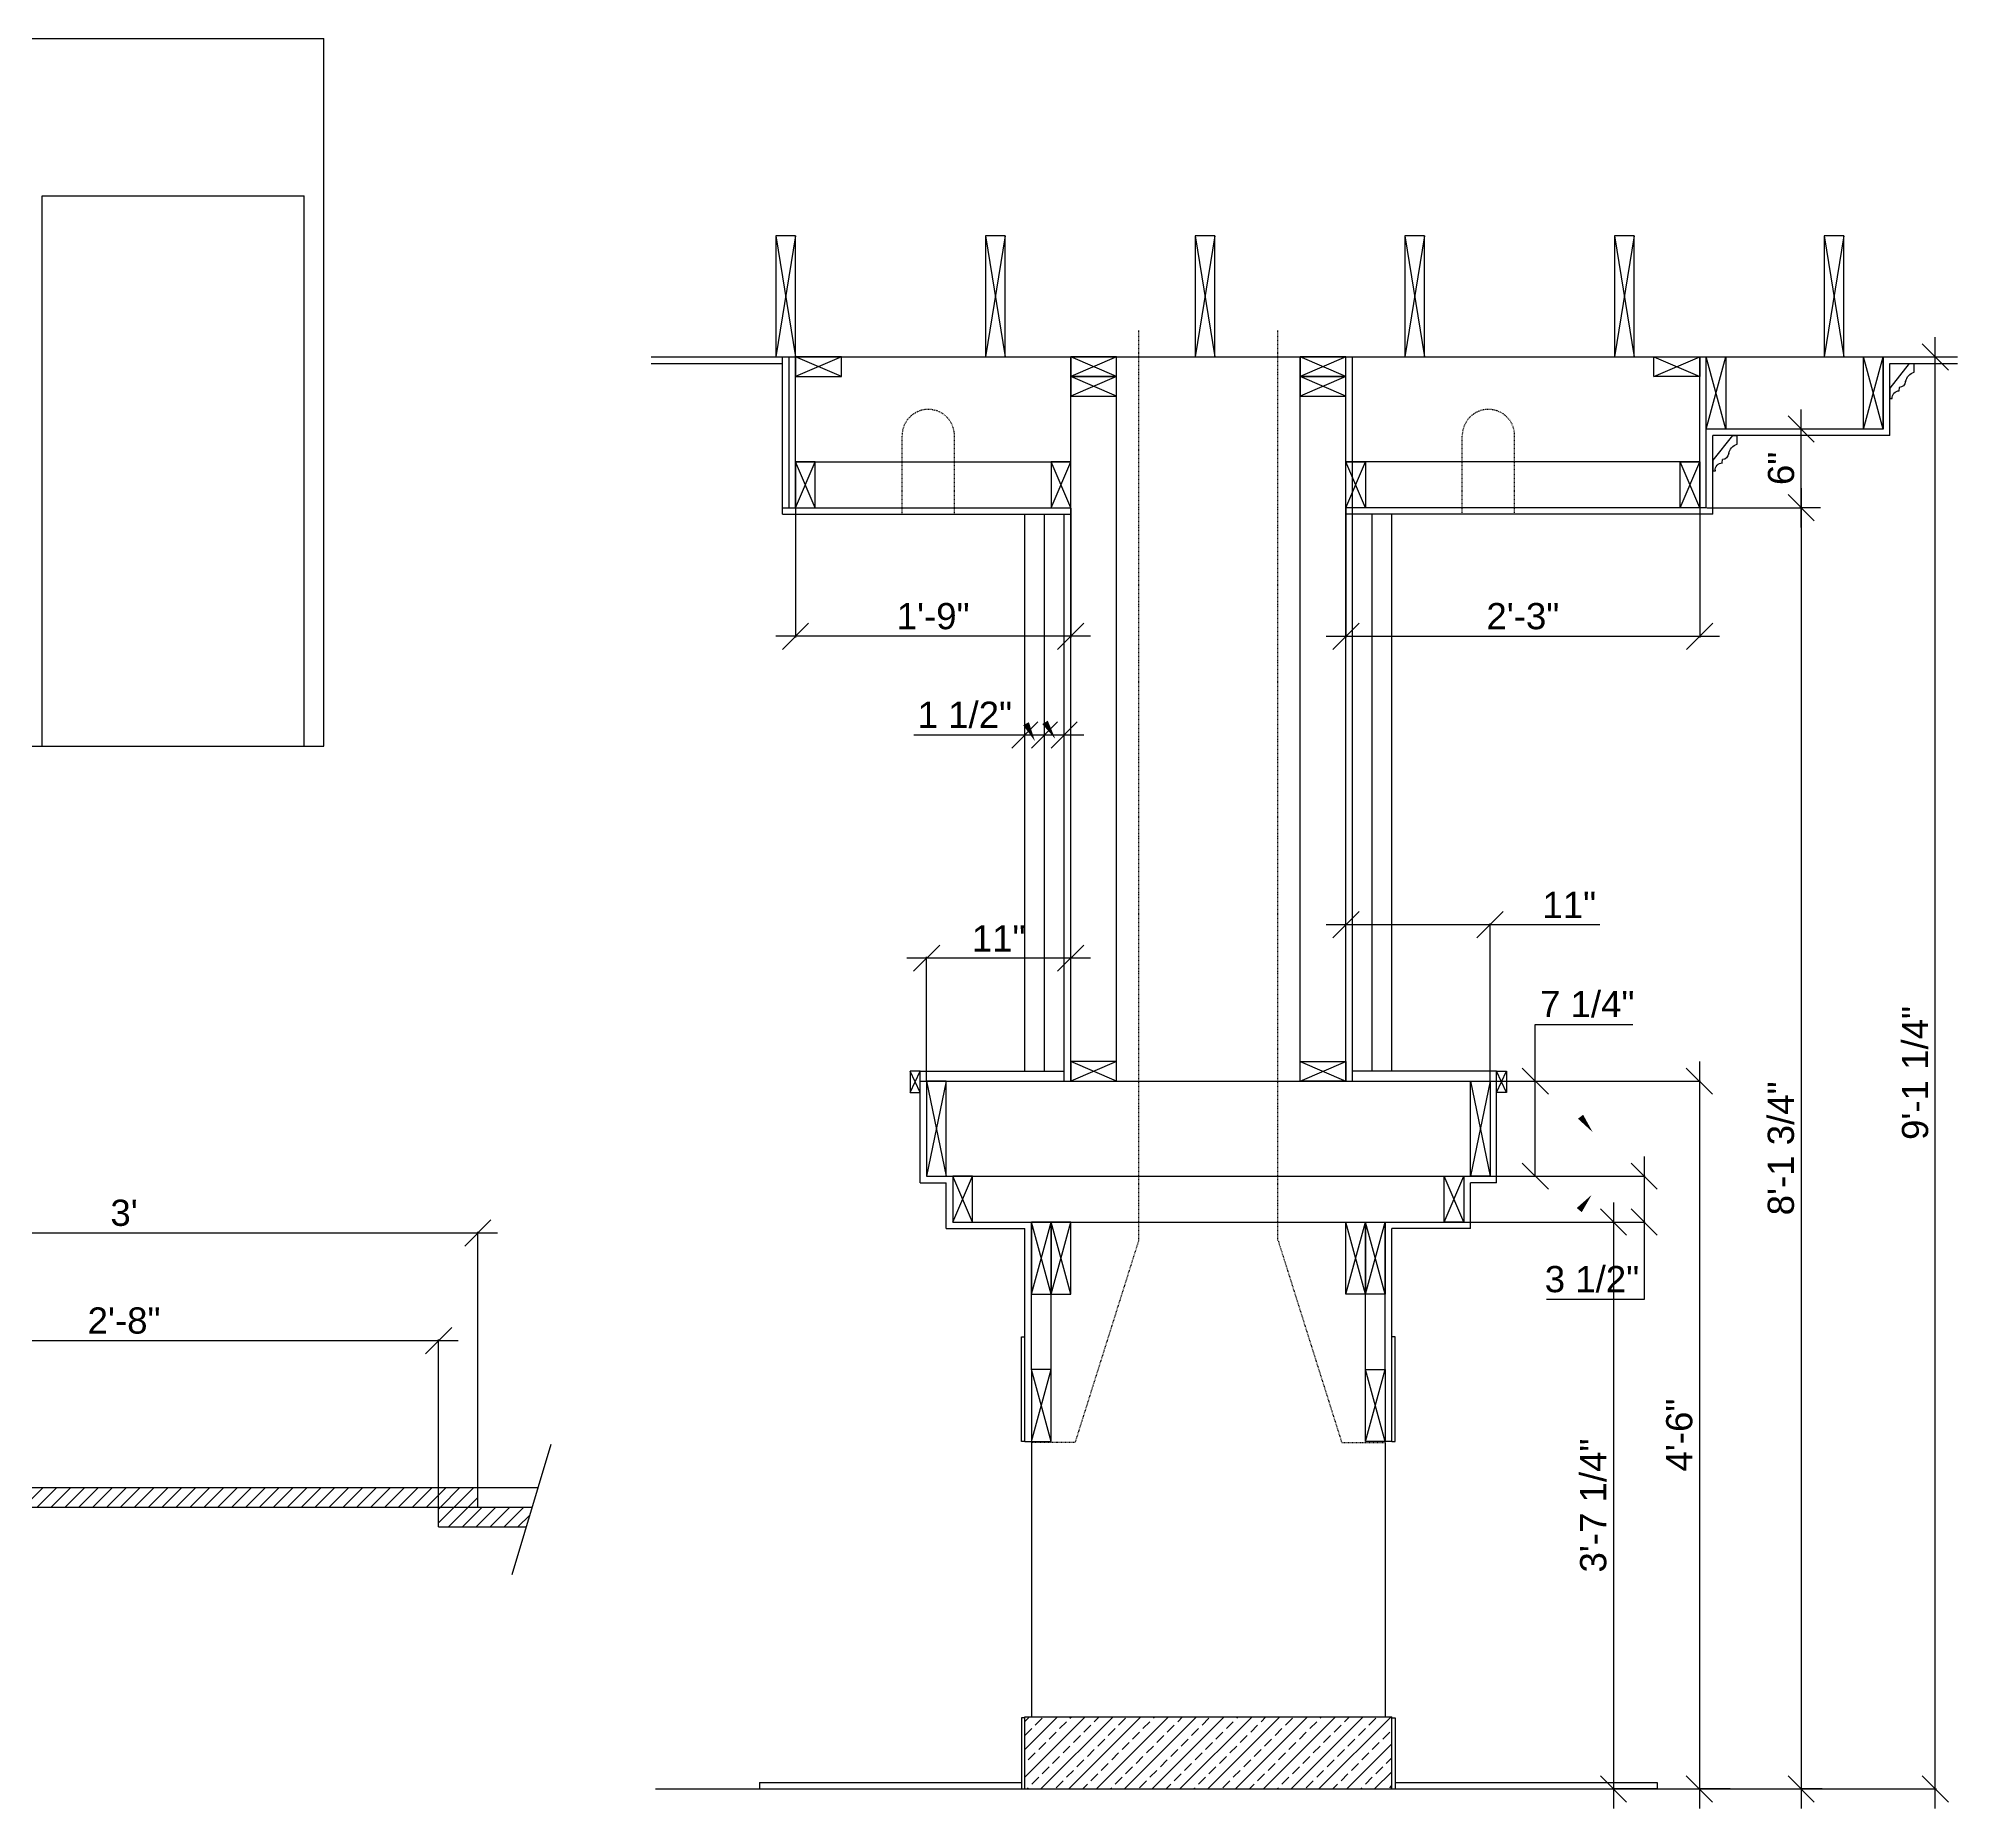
# Model space of a CAD drawing. Header units: inches. Extents: x 13 to 1535, y 73 to 1048.
# Drawn here: x 252 to 544.9, y 775.3 to 1045.5 of the extents above; entities that cross this region are included whole.
import ezdxf

# ---------------------------------------------------------------- set-up
doc = ezdxf.new("R2010")
doc.units = ezdxf.units.IN
doc.header["$MEASUREMENT"] = 0
doc.linetypes.add('TINYDASH', pattern=[0.06, 0.03, -0.03])
for name, color, linetype in [('AR INTERIOR ELEV', 3, 'Continuous'), ('DETAIL', 14, 'Continuous'), ('DIMENSIONS', 240, 'Continuous')]:
    doc.layers.add(name, color=color, linetype=linetype)
doc.styles.add('DIMTXT', font='ARIAL.TTF', dxfattribs={"height": 4})
doc.dimstyles.new('Arch', dxfattribs={"dimtxt": 0.1875, "dimasz": 4, "dimexe": 0.179993, "dimexo": 0.0625, "dimgap": 1, "dimtad": 1, "dimtoh": 1, "dimdec": 4, "dimzin": 0, "dimdsep": 46, "dimlunit": 4, "dimtxsty": 'DIMTXT', "dimblk1": 'OBLIQUE', "dimblk2": 'OBLIQUE', "dimsah": 1, "dimcen": 0.089996, "dimdle": 3, "dimadec": 0, "dimazin": 0, "dimtfac": 1, "dimtdec": 4, "dimtofl": 0, "dimtmove": 0, "dimatfit": 3, "dimldrblk": 'OBLIQUE', "dimfxl": 1, "dimfrac": 2, "dimtolj": 1, "dimtzin": 0, "dimarcsym": 0})

# ---------------------------------------------------------------- blocks, each defined once
blk = doc.blocks.new('325 CROWN')
at = {"layer": 'DETAIL'}
for p, q in [((-1.49, 0), (-1.85, 0)), ((-1.85, -0.66), (-1.85, 0)), ((-1.49, 0), (0, -1.87)), ((-0.72, -2.08), (-0.73, -1.83)), ((0, -2.68), (-0.19, -2.68)), ((0, -1.87), (0, -2.68))]:
    blk.add_line(p, q, dxfattribs=at)
for centre, radius, start, end in [((-2.12, -1.55), 0.93, 10.9865, 73.2786), ((-0.69, -1.31), 0.521, 187.2019, 266.2083), ((-0.7, -2.6), 0.516, 351.066, 92.3813)]:
    blk.add_arc(centre, radius, start, end, dxfattribs=at)
blk = doc.blocks.new('2X6 SEC')
at = {"layer": 'DETAIL'}
for p, q in [((0, 5.5), (-1.5, 5.5)), ((-1.5, 5.5), (-1.5, 0)), ((-1.5, 5.5), (0, 0)), ((0, 5.5), (-1.5, 0)), ((0, 0), (0, 5.5)), ((-1.5, 0), (0, 0))]:
    blk.add_line(p, q, dxfattribs=at)
blk = doc.blocks.new('2X10 SEC')
at = {"layer": 'DETAIL'}
for p, q in [((0, 9.25), (-1.5, 9.25)), ((-1.5, 9.25), (-1.5, 0)), ((-1.5, 9.25), (0, 0)), ((0, 9.25), (-1.5, 0)), ((0, 0), (0, 9.25)), ((-1.5, 0), (0, 0))]:
    blk.add_line(p, q, dxfattribs=at)
blk = doc.blocks.new('_OBLIQUE')
at = {"color": 0, "linetype": 'ByBlock'}
blk.add_line((-0.5, -0.5), (0.5, 0.5), dxfattribs=at)
blk = doc.blocks.new('*D115')
at = {"layer": 'Defpoints', "color": 0}
for p in [(473.53, 910.22), (451.53, 886.34), (473.53, 886.34)]:
    blk.add_point(p, dxfattribs=at)
at = {"layer": 'DIMENSIONS', "color": 0, "lineweight": -2}
for p, q in [((448.53, 910.22), (473.53, 910.22)), ((451.53, 886.4), (451.53, 910.4)), ((473.53, 886.4), (473.53, 910.4)), ((473.53, 910.22), (490.27, 910.22))]:
    blk.add_line(p, q, dxfattribs=at)
at = {"layer": 'DIMENSIONS', "color": 0, "lineweight": -2, "xscale": 4, "yscale": 4, "zscale": 4, "rotation": 180}
blk.add_blockref('_OBLIQUE', (451.53, 910.22), dxfattribs=at)
at = {"layer": 'DIMENSIONS', "color": 0, "lineweight": -2, "xscale": 4, "yscale": 4, "zscale": 4}
blk.add_blockref('_OBLIQUE', (473.53, 910.22), dxfattribs=at)
at = {"layer": 'DIMENSIONS', "color": 0, "insert": (485.61, 913.23), "char_height": 4, "attachment_point": 5, "style": 'DIMTXT'}
blk.add_mtext('\\A1;11"', dxfattribs=at)
blk = doc.blocks.new('*D116')
at = {"layer": 'Defpoints', "color": 0}
for p in [(387.53, 905.11), (387.53, 886.34), (409.53, 886.34)]:
    blk.add_point(p, dxfattribs=at)
at = {"layer": 'DIMENSIONS', "color": 0, "lineweight": -2}
for p, q in [((412.53, 905.11), (384.53, 905.11)), ((387.53, 886.4), (387.53, 905.29)), ((409.53, 886.4), (409.53, 905.29))]:
    blk.add_line(p, q, dxfattribs=at)
at = {"layer": 'DIMENSIONS', "color": 0, "lineweight": -2, "xscale": 4, "yscale": 4, "zscale": 4, "rotation": 180}
blk.add_blockref('_OBLIQUE', (387.53, 905.11), dxfattribs=at)
at = {"layer": 'DIMENSIONS', "color": 0, "lineweight": -2, "xscale": 4, "yscale": 4, "zscale": 4}
blk.add_blockref('_OBLIQUE', (409.53, 905.11), dxfattribs=at)
at = {"layer": 'DIMENSIONS', "color": 0, "insert": (398.53, 908.12), "char_height": 4, "attachment_point": 5, "style": 'DIMTXT'}
blk.add_mtext('\\A1;11"', dxfattribs=at)
blk = doc.blocks.new('*D117')
at = {"layer": 'Defpoints', "color": 0}
for p in [(451.53, 973.84), (505.53, 973.84), (505.53, 954.23)]:
    blk.add_point(p, dxfattribs=at)
at = {"layer": 'DIMENSIONS', "color": 0, "lineweight": -2}
for p, q in [((451.53, 973.78), (451.53, 954.05)), ((505.53, 973.78), (505.53, 954.05)), ((448.53, 954.23), (508.53, 954.23))]:
    blk.add_line(p, q, dxfattribs=at)
at = {"layer": 'DIMENSIONS', "color": 0, "lineweight": -2, "xscale": 4, "yscale": 4, "zscale": 4, "rotation": 180}
blk.add_blockref('_OBLIQUE', (451.53, 954.23), dxfattribs=at)
at = {"layer": 'DIMENSIONS', "color": 0, "lineweight": -2, "xscale": 4, "yscale": 4, "zscale": 4}
blk.add_blockref('_OBLIQUE', (505.53, 954.23), dxfattribs=at)
at = {"layer": 'DIMENSIONS', "color": 0, "insert": (478.53, 957.27), "char_height": 4, "attachment_point": 5, "style": 'DIMTXT'}
blk.add_mtext('\\A1;2\'-3"', dxfattribs=at)
blk = doc.blocks.new('*D118')
at = {"layer": 'Defpoints', "color": 0}
for p in [(402.53, 939.15), (402.53, 937.66), (405.53, 937.66)]:
    blk.add_point(p, dxfattribs=at)
at = {"layer": 'DIMENSIONS', "color": 0, "lineweight": -2}
for p, q in [((402.53, 939.15), (392.87, 939.15)), ((402.53, 937.72), (402.53, 939.33)), ((408.53, 939.15), (402.53, 939.15)), ((405.53, 937.72), (405.53, 939.33))]:
    blk.add_line(p, q, dxfattribs=at)
at = {"layer": 'DIMENSIONS', "color": 0, "lineweight": -2, "xscale": 4, "yscale": 4, "zscale": 4, "rotation": 180}
blk.add_blockref('_OBLIQUE', (402.53, 939.15), dxfattribs=at)
at = {"layer": 'DIMENSIONS', "color": 0, "lineweight": -2, "xscale": 4, "yscale": 4, "zscale": 4}
blk.add_blockref('_OBLIQUE', (405.53, 939.15), dxfattribs=at)
blk = doc.blocks.new('*D119')
at = {"layer": 'Defpoints', "color": 0}
for p in [(405.53, 939.15), (405.53, 937.66), (408.53, 937.66)]:
    blk.add_point(p, dxfattribs=at)
at = {"layer": 'DIMENSIONS', "color": 0, "lineweight": -2}
for p, q in [((405.53, 939.15), (385.6, 939.15)), ((405.53, 937.72), (405.53, 939.33)), ((411.53, 939.15), (405.53, 939.15)), ((408.53, 937.72), (408.53, 939.33))]:
    blk.add_line(p, q, dxfattribs=at)
at = {"layer": 'DIMENSIONS', "color": 0, "lineweight": -2, "xscale": 4, "yscale": 4, "zscale": 4, "rotation": 180}
blk.add_blockref('_OBLIQUE', (405.53, 939.15), dxfattribs=at)
at = {"layer": 'DIMENSIONS', "color": 0, "lineweight": -2, "xscale": 4, "yscale": 4, "zscale": 4}
blk.add_blockref('_OBLIQUE', (408.53, 939.15), dxfattribs=at)
at = {"layer": 'DIMENSIONS', "color": 0, "insert": (393.37, 942.22), "char_height": 4, "attachment_point": 5, "style": 'DIMTXT'}
blk.add_mtext('\\A1;1 1/2"', dxfattribs=at)
blk = doc.blocks.new('*D120')
at = {"layer": 'Defpoints', "color": 0}
for p in [(367.53, 973.84), (409.53, 973.84), (367.53, 954.23)]:
    blk.add_point(p, dxfattribs=at)
at = {"layer": 'DIMENSIONS', "color": 0, "lineweight": -2}
for p, q in [((367.53, 973.78), (367.53, 954.05)), ((409.53, 973.78), (409.53, 954.05)), ((412.53, 954.23), (364.53, 954.23))]:
    blk.add_line(p, q, dxfattribs=at)
at = {"layer": 'DIMENSIONS', "color": 0, "lineweight": -2, "xscale": 4, "yscale": 4, "zscale": 4, "rotation": 180}
blk.add_blockref('_OBLIQUE', (367.53, 954.23), dxfattribs=at)
at = {"layer": 'DIMENSIONS', "color": 0, "lineweight": -2, "xscale": 4, "yscale": 4, "zscale": 4}
blk.add_blockref('_OBLIQUE', (409.53, 954.23), dxfattribs=at)
at = {"layer": 'DIMENSIONS', "color": 0, "insert": (388.53, 957.27), "char_height": 4, "attachment_point": 5, "style": 'DIMTXT'}
blk.add_mtext('\\A1;1\'-9"', dxfattribs=at)
blk = doc.blocks.new('*D121')
at = {"layer": 'Defpoints', "color": 0}
for p in [(468.03, 864.84), (492.36, 778.34), (499.03, 778.34)]:
    blk.add_point(p, dxfattribs=at)
at = {"layer": 'DIMENSIONS', "color": 0, "lineweight": -2}
for p, q in [((492.36, 867.84), (492.36, 775.34)), ((468.1, 864.84), (492.54, 864.84)), ((498.97, 778.34), (492.18, 778.34))]:
    blk.add_line(p, q, dxfattribs=at)
at = {"layer": 'DIMENSIONS', "color": 0, "lineweight": -2, "xscale": 4, "yscale": 4, "zscale": 4}
for p, rotation in [((492.36, 864.84), 90), ((492.36, 778.34), 270)]:
    blk.add_blockref('_OBLIQUE', p, dxfattribs=dict(at, rotation=rotation))
at = {"layer": 'DIMENSIONS', "color": 0, "insert": (489.29, 821.59), "char_height": 4, "attachment_point": 5, "rotation": 90, "style": 'DIMTXT'}
blk.add_mtext('\\A1;3\'-7 1/4"', dxfattribs=at)
blk = doc.blocks.new('*D122')
at = {"layer": 'Defpoints', "color": 0}
for p in [(473.53, 871.84), (468.03, 864.84), (497.04, 864.84)]:
    blk.add_point(p, dxfattribs=at)
at = {"layer": 'DIMENSIONS', "color": 0, "lineweight": -2}
for p, q in [((497.04, 874.84), (497.04, 864.84)), ((473.6, 871.84), (497.22, 871.84)), ((468.1, 864.84), (497.22, 864.84)), ((497.04, 864.84), (497.04, 853.04)), ((497.04, 853.04), (482.12, 853.04))]:
    blk.add_line(p, q, dxfattribs=at)
at = {"layer": 'DIMENSIONS', "color": 0, "lineweight": -2, "xscale": 4, "yscale": 4, "zscale": 4}
for p, rotation in [((497.04, 871.84), 90), ((497.04, 864.84), 270)]:
    blk.add_blockref('_OBLIQUE', p, dxfattribs=dict(at, rotation=rotation))
at = {"layer": 'DIMENSIONS', "color": 0, "insert": (489.08, 856.11), "char_height": 4, "attachment_point": 5, "style": 'DIMTXT'}
blk.add_mtext('\\A1;3 1/2"', dxfattribs=at)
blk = doc.blocks.new('*D123')
at = {"layer": 'Defpoints', "color": 0}
for p in [(473.53, 886.34), (473.53, 871.84), (480.42, 871.84)]:
    blk.add_point(p, dxfattribs=at)
at = {"layer": 'DIMENSIONS', "color": 0, "lineweight": -2}
for p, q in [((480.42, 886.34), (480.42, 895.01)), ((480.42, 895.01), (495.31, 895.01)), ((480.42, 871.84), (480.42, 889.34)), ((473.6, 886.34), (480.6, 886.34)), ((473.6, 871.84), (480.6, 871.84))]:
    blk.add_line(p, q, dxfattribs=at)
at = {"layer": 'DIMENSIONS', "color": 0, "lineweight": -2, "xscale": 4, "yscale": 4, "zscale": 4}
for p, rotation in [((480.42, 886.34), 90), ((480.42, 871.84), 270)]:
    blk.add_blockref('_OBLIQUE', p, dxfattribs=dict(at, rotation=rotation))
at = {"layer": 'DIMENSIONS', "color": 0, "insert": (488.36, 898.08), "char_height": 4, "attachment_point": 5, "style": 'DIMTXT'}
blk.add_mtext('\\A1;7 1/4"', dxfattribs=at)
blk = doc.blocks.new('*D124')
at = {"layer": 'Defpoints', "color": 0}
for p in [(473.53, 886.34), (505.47, 778.34), (510.22, 778.34)]:
    blk.add_point(p, dxfattribs=at)
at = {"layer": 'DIMENSIONS', "color": 0, "lineweight": -2}
for p, q in [((505.47, 889.34), (505.47, 775.34)), ((473.6, 886.34), (505.65, 886.34)), ((510.16, 778.34), (505.29, 778.34))]:
    blk.add_line(p, q, dxfattribs=at)
at = {"layer": 'DIMENSIONS', "color": 0, "lineweight": -2, "xscale": 4, "yscale": 4, "zscale": 4}
for p, rotation in [((505.47, 886.34), 90), ((505.47, 778.34), 270)]:
    blk.add_blockref('_OBLIQUE', p, dxfattribs=dict(at, rotation=rotation))
at = {"layer": 'DIMENSIONS', "color": 0, "insert": (502.42, 832.34), "char_height": 4, "attachment_point": 5, "rotation": 90, "style": 'DIMTXT'}
blk.add_mtext('\\A1;4\'-6"', dxfattribs=at)
blk = doc.blocks.new('*D125')
at = {"layer": 'AR INTERIOR ELEV', "color": 0, "lineweight": -2}
for p, q in [((521, 970.84), (521, 988.84)), ((523.53, 985.84), (520.82, 985.84)), ((523.94, 973.84), (520.82, 973.84))]:
    blk.add_line(p, q, dxfattribs=at)
at = {"layer": 'Defpoints', "color": 0}
for p in [(521, 985.84), (523.59, 985.84), (524, 973.84)]:
    blk.add_point(p, dxfattribs=at)
at = {"layer": 'AR INTERIOR ELEV', "color": 0, "lineweight": -2, "xscale": 4, "yscale": 4, "zscale": 4}
for p, rotation in [((521, 985.84), 90), ((521, 973.84), 270)]:
    blk.add_blockref('_OBLIQUE', p, dxfattribs=dict(at, rotation=rotation))
at = {"layer": 'AR INTERIOR ELEV', "color": 0, "insert": (517.96, 979.84), "char_height": 4, "attachment_point": 5, "rotation": 90, "style": 'DIMTXT'}
blk.add_mtext('\\A1;6"', dxfattribs=at)
blk = doc.blocks.new('*D126')
at = {"layer": 'Defpoints', "color": 0}
for p in [(506.53, 973.84), (521, 778.34), (524.28, 778.34)]:
    blk.add_point(p, dxfattribs=at)
at = {"layer": 'DIMENSIONS', "color": 0, "lineweight": -2}
for p, q in [((521, 976.84), (521, 775.34)), ((506.6, 973.84), (521.18, 973.84)), ((524.21, 778.34), (520.82, 778.34))]:
    blk.add_line(p, q, dxfattribs=at)
at = {"layer": 'DIMENSIONS', "color": 0, "lineweight": -2, "xscale": 4, "yscale": 4, "zscale": 4}
for p, rotation in [((521, 973.84), 90), ((521, 778.34), 270)]:
    blk.add_blockref('_OBLIQUE', p, dxfattribs=dict(at, rotation=rotation))
at = {"layer": 'DIMENSIONS', "color": 0, "insert": (517.93, 876.09), "char_height": 4, "attachment_point": 5, "rotation": 90, "style": 'DIMTXT'}
blk.add_mtext('\\A1;8\'-1 3/4"', dxfattribs=at)
blk = doc.blocks.new('*D127')
at = {"layer": 'Defpoints', "color": 0}
for p in [(529.59, 996.84), (541.48, 996.84), (505.47, 778.34)]:
    blk.add_point(p, dxfattribs=at)
at = {"layer": 'DIMENSIONS', "color": 0, "lineweight": -2}
for p, q in [((541.48, 775.34), (541.48, 999.84)), ((529.65, 996.84), (541.66, 996.84)), ((505.53, 778.34), (541.66, 778.34))]:
    blk.add_line(p, q, dxfattribs=at)
at = {"layer": 'DIMENSIONS', "color": 0, "lineweight": -2, "xscale": 4, "yscale": 4, "zscale": 4}
for p, rotation in [((541.48, 996.84), 90), ((541.48, 778.34), 270)]:
    blk.add_blockref('_OBLIQUE', p, dxfattribs=dict(at, rotation=rotation))
at = {"layer": 'DIMENSIONS', "color": 0, "insert": (538.41, 887.59), "char_height": 4, "attachment_point": 5, "rotation": 90, "style": 'DIMTXT'}
blk.add_mtext('\\A1;9\'-1 1/4"', dxfattribs=at)
blk = doc.blocks.new('2X4 SEC')
for p, q in [((3.5, 0), (0, 1.5)), ((3.5, 1.5), (0, 0)), ((0, 1.5), (0, 0)), ((3.5, 1.5), (0, 1.5)), ((3.5, 0), (3.5, 1.5)), ((0, 0), (3.5, 0))]:
    blk.add_line(p, q)
blk = doc.blocks.new('2X8 SEC')
for p, q in [((1.5, 7.25), (0, 0)), ((0, 7.25), (1.5, 0)), ((0, 7.25), (0, 0)), ((1.5, 7.25), (0, 7.25)), ((1.5, 0), (1.5, 7.25)), ((0, 0), (1.5, 0))]:
    blk.add_line(p, q)
blk = doc.blocks.new('1X2 SSEC')
at = {"layer": 'DETAIL'}
for p, q in [((-0.75, 0), (0, 1.625)), ((0, 0), (-0.75, 1.625)), ((0, 1.625), (-0.75, 1.625)), ((-0.75, 1.625), (-0.75, 0)), ((0, 0), (0, 1.625)), ((-0.75, 0), (0, 0))]:
    blk.add_line(p, q, dxfattribs=at)
blk = doc.blocks.new('*D128')
at = {"layer": 'Defpoints', "color": 0}
for p in [(319.05, 863.18), (211.05, 824.32), (319.05, 824.32)]:
    blk.add_point(p, dxfattribs=at)
at = {"layer": 'DIMENSIONS', "color": 0, "lineweight": -2}
for p, q in [((208.05, 863.18), (322.05, 863.18)), ((211.05, 824.38), (211.05, 863.36)), ((319.05, 824.38), (319.05, 863.36))]:
    blk.add_line(p, q, dxfattribs=at)
at = {"layer": 'DIMENSIONS', "color": 0, "lineweight": -2, "xscale": 4, "yscale": 4, "zscale": 4, "rotation": 180}
blk.add_blockref('_OBLIQUE', (211.05, 863.18), dxfattribs=at)
at = {"layer": 'DIMENSIONS', "color": 0, "lineweight": -2, "xscale": 4, "yscale": 4, "zscale": 4}
blk.add_blockref('_OBLIQUE', (319.05, 863.18), dxfattribs=at)
at = {"layer": 'DIMENSIONS', "color": 0, "insert": (265.05, 866.23), "char_height": 4, "attachment_point": 5, "style": 'DIMTXT'}
blk.add_mtext("\\A1;3'", dxfattribs=at)
blk = doc.blocks.new('*D129')
at = {"layer": 'Defpoints', "color": 0}
for p in [(313.05, 846.75), (217.05, 818.32), (313.05, 818.32)]:
    blk.add_point(p, dxfattribs=at)
at = {"layer": 'DIMENSIONS', "color": 0, "lineweight": -2}
for p, q in [((214.05, 846.75), (316.05, 846.75)), ((217.05, 818.38), (217.05, 846.93)), ((313.05, 818.38), (313.05, 846.93))]:
    blk.add_line(p, q, dxfattribs=at)
at = {"layer": 'DIMENSIONS', "color": 0, "lineweight": -2, "xscale": 4, "yscale": 4, "zscale": 4, "rotation": 180}
blk.add_blockref('_OBLIQUE', (217.05, 846.75), dxfattribs=at)
at = {"layer": 'DIMENSIONS', "color": 0, "lineweight": -2, "xscale": 4, "yscale": 4, "zscale": 4}
blk.add_blockref('_OBLIQUE', (313.05, 846.75), dxfattribs=at)
at = {"layer": 'DIMENSIONS', "color": 0, "insert": (265.05, 849.79), "char_height": 4, "attachment_point": 5, "style": 'DIMTXT'}
blk.add_mtext('\\A1;2\'-8"', dxfattribs=at)
blk = doc.blocks.new('*X39')
at = {"color": 0}
for p, q in [((313.05, 864.59), (315.44, 866.98)), ((313.05, 866.71), (313.32, 866.98)), ((314.56, 863.98), (317.56, 866.98)), ((316.68, 863.98), (319.68, 866.98)), ((318.8, 863.98), (321.8, 866.98)), ((320.93, 863.98), (323.93, 866.98)), ((323.05, 863.98), (326.05, 866.98)), ((325.17, 863.98), (326.96, 865.78))]:
    blk.add_line(p, q, dxfattribs=at)
blk = doc.blocks.new('*X38')
at = {"color": 0}
for p, q in [((211.05, 868.65), (212.37, 869.98)), ((211.5, 866.98), (214.5, 869.98)), ((213.62, 866.98), (216.62, 869.98)), ((215.74, 866.98), (218.74, 869.98)), ((217.86, 866.98), (220.86, 869.98)), ((219.98, 866.98), (222.98, 869.98)), ((222.1, 866.98), (225.1, 869.98)), ((224.22, 866.98), (227.22, 869.98)), ((226.34, 866.98), (229.34, 869.98)), ((228.47, 866.98), (231.47, 869.98)), ((230.59, 866.98), (233.59, 869.98)), ((232.71, 866.98), (235.71, 869.98)), ((234.83, 866.98), (237.83, 869.98)), ((236.95, 866.98), (239.95, 869.98)), ((239.07, 866.98), (242.07, 869.98)), ((241.19, 866.98), (244.19, 869.98)), ((243.32, 866.98), (246.32, 869.98)), ((245.44, 866.98), (248.44, 869.98)), ((247.56, 866.98), (250.56, 869.98)), ((249.68, 866.98), (252.68, 869.98)), ((251.8, 866.98), (254.8, 869.98)), ((253.92, 866.98), (256.92, 869.98)), ((256.04, 866.98), (259.04, 869.98)), ((258.16, 866.98), (261.16, 869.98)), ((260.29, 866.98), (263.29, 869.98)), ((262.41, 866.98), (265.41, 869.98)), ((264.53, 866.98), (267.53, 869.98)), ((266.65, 866.98), (269.65, 869.98)), ((268.77, 866.98), (271.77, 869.98)), ((270.89, 866.98), (273.89, 869.98)), ((273.01, 866.98), (276.01, 869.98)), ((275.13, 866.98), (278.13, 869.98)), ((277.26, 866.98), (280.26, 869.98)), ((279.38, 866.98), (282.38, 869.98)), ((281.5, 866.98), (284.5, 869.98)), ((283.62, 866.98), (286.62, 869.98)), ((285.74, 866.98), (288.74, 869.98)), ((287.86, 866.98), (290.86, 869.98)), ((289.98, 866.98), (292.98, 869.98)), ((292.11, 866.98), (295.11, 869.98)), ((294.23, 866.98), (297.23, 869.98)), ((296.35, 866.98), (299.35, 869.98)), ((298.47, 866.98), (301.47, 869.98)), ((300.59, 866.98), (303.59, 869.98)), ((302.71, 866.98), (305.71, 869.98)), ((304.83, 866.98), (307.83, 869.98)), ((306.95, 866.98), (309.95, 869.98)), ((309.08, 866.98), (312.08, 869.98)), ((311.2, 866.98), (314.2, 869.98)), ((313.32, 866.98), (316.32, 869.98)), ((315.44, 866.98), (318.44, 869.98)), ((317.56, 866.98), (319.05, 868.47))]:
    blk.add_line(p, q, dxfattribs=at)

msp = doc.modelspace()

# ---------------------------------------------------------------- hatches: boundary and pattern name
at = {"layer": 'AR INTERIOR ELEV'}
h = msp.add_hatch(dxfattribs=at)
h.set_pattern_fill('ANSI33', color=256, scale=12, style=0)
h.paths.add_polyline_path([(458.53331, 789.34108), (402.53331, 789.34108), (402.53331, 778.34108), (458.53331, 778.34108)])

# ---------------------------------------------------------------- linework, layer by layer
at = {"layer": 'AR INTERIOR ELEV', "color": 7}
for p, q in [((160.53779, 1045.45319), (295.53779, 1045.45319)), ((295.53779, 937.45319), (295.53779, 1045.45319)), ((160.53779, 937.45319), (295.53779, 937.45319))]:
    msp.add_line(p, q, dxfattribs=at)
at = {"layer": 'AR INTERIOR ELEV'}
for p, q in [((252.53779, 1021.45319), (292.53779, 1021.45319)), ((252.53779, 937.45319), (252.53779, 1021.45319)), ((292.53779, 937.45319), (292.53779, 1021.45319)), ((345.47187, 996.84108), (544.88364, 996.84108)), ((366.53331, 973.84108), (366.53331, 996.84108)), ((367.53331, 973.84108), (367.53331, 996.84108)), ((409.53331, 886.34108), (409.53331, 996.84108)), ((416.53331, 886.34108), (416.53331, 996.84108)), ((444.53331, 886.34108), (444.53331, 996.84108)), ((451.53331, 886.34108), (451.53331, 996.84108)), ((505.53331, 973.84108), (505.53331, 996.84108)), ((506.53331, 973.84108), (506.53331, 996.84108)), ((533.53331, 985.84108), (533.53331, 996.84108)), ((345.47187, 995.84108), (365.53331, 995.84108)), ((533.53331, 985.84108), (506.53331, 985.84108)), ((367.53331, 980.84108), (409.53331, 980.84108)), ((505.53331, 980.84108), (451.53331, 980.84108)), ((365.53331, 973.84108), (409.53331, 973.84108)), ((402.53331, 887.84108), (402.53331, 972.84108)), ((405.53331, 887.84108), (405.53331, 972.84108)), ((506.53331, 973.84108), (451.53331, 973.84108)), ((455.53331, 887.84108), (455.53331, 972.84108)), ((458.53331, 887.84108), (458.53331, 972.84108)), ((386.53331, 886.34108), (474.53331, 886.34108)), ((390.53331, 871.84108), (473.53331, 871.84108)), ((394.53331, 864.84108), (469.53331, 864.84108)), ((403.53331, 842.34108), (403.53331, 864.84108)), ((406.53331, 831.34108), (406.53331, 864.84108)), ((454.53331, 831.34108), (454.53331, 864.84108)), ((457.53331, 842.34108), (457.53331, 864.84108)), ((402.03331, 831.34108), (402.03331, 847.34108)), ((402.03331, 847.34108), (402.53331, 847.34108)), ((459.03331, 847.34108), (458.53331, 847.34108)), ((459.03331, 831.34108), (459.03331, 847.34108)), ((330.18251, 830.90783), (324.2474, 810.99676)), ((402.53331, 831.34108), (402.03331, 831.34108)), ((402.53331, 831.34108), (406.53331, 831.34108)), ((403.53331, 831.20568), (403.53331, 789.34108)), ((458.53331, 831.34108), (454.53331, 831.34108)), ((457.53331, 831.20568), (457.53331, 789.34108)), ((458.53331, 831.34108), (459.03331, 831.34108)), ((196.04513, 824.31652), (328.21777, 824.31652)), ((319.04513, 821.31652), (319.04513, 824.31652)), ((196.04513, 821.31652), (327.32353, 821.31652)), ((313.04513, 818.31652), (313.04513, 821.31652)), ((313.04513, 818.31652), (326.42928, 818.31652)), ((402.03331, 789.20568), (402.03331, 778.34108)), ((402.53331, 789.20568), (402.03331, 789.20568)), ((402.53331, 789.34108), (458.53331, 789.34108)), ((402.53331, 778.34108), (402.53331, 789.34108)), ((458.53331, 778.34108), (458.53331, 789.34108)), ((458.53331, 789.20568), (459.03331, 789.20568)), ((459.03331, 789.20568), (459.03331, 778.34108)), ((362.03331, 779.34108), (362.03331, 778.34108)), ((362.03331, 779.34108), (402.03331, 779.34108)), ((459.03331, 779.34108), (499.03331, 779.34108)), ((499.03331, 779.34108), (499.03331, 778.34108)), ((346.15877, 778.34108), (524.2767, 778.34108))]:
    msp.add_line(p, q, dxfattribs=at)
at = {"layer": 'AR INTERIOR ELEV', "linetype": 'TINYDASH'}
for p, q in [((419.91186, 862.09753), (419.91186, 1000.91925)), ((441.15476, 862.09753), (441.15476, 1000.91925)), ((383.78528, 972.84108), (383.78528, 984.84108)), ((391.78528, 972.84108), (391.78528, 984.84108)), ((469.28134, 972.84108), (469.28134, 984.84108)), ((477.28134, 972.84108), (477.28134, 984.84108)), ((419.91186, 862.09753), (410.18399, 831.20568)), ((441.15476, 862.09753), (450.88263, 831.20568)), ((410.18399, 831.20568), (403.53331, 831.20568)), ((450.88263, 831.20568), (457.53331, 831.20568))]:
    msp.add_line(p, q, dxfattribs=at)
at = {"layer": 'AR INTERIOR ELEV', "color": 6}
for p, q in [((365.53331, 972.84108), (365.53331, 996.84108)), ((452.53331, 886.34108), (452.53331, 996.84108)), ((534.53331, 995.84108), (544.88364, 995.84108)), ((534.53331, 984.84108), (534.53331, 995.84108)), ((534.53331, 984.84108), (507.53331, 984.84108)), ((507.53331, 972.84108), (507.53331, 984.84108)), ((365.53331, 972.84108), (409.53331, 972.84108)), ((408.53331, 886.34108), (408.53331, 972.84108)), ((507.53331, 972.84108), (451.53331, 972.84108)), ((386.53331, 887.84108), (408.53331, 887.84108)), ((474.53331, 887.84108), (452.53331, 887.84108)), ((386.53331, 870.84108), (386.53331, 886.34108)), ((474.53331, 870.84108), (474.53331, 886.34108)), ((386.53331, 870.84108), (390.53331, 870.84108)), ((390.53331, 863.84108), (390.53331, 870.84108)), ((470.53331, 863.84108), (470.53331, 870.84108)), ((474.53331, 870.84108), (470.53331, 870.84108)), ((390.53331, 863.84108), (402.53331, 863.84108)), ((402.53331, 831.34108), (402.53331, 863.84108)), ((470.53331, 863.84108), (458.53331, 863.84108)), ((458.53331, 831.34108), (458.53331, 863.84108))]:
    msp.add_line(p, q, dxfattribs=at)
at = {"layer": 'AR INTERIOR ELEV'}
for points in [[(407.18701, 938.54199, 0, 0.99, 0), (405.6018, 941.08897, 0, 0, 0.473424553), (396.8307, 942.23345, 0, 0, 3.720257124)], [(404.06955, 938.20641, 0, 0.99, 0), (402.70936, 940.88033, 0, 0, 0.467114732), (396.8307, 942.23345, 0, 0, 0.21982905)]]:
    msp.add_lwpolyline(points, format="xyseb", dxfattribs=at)
at = {"layer": 'AR INTERIOR ELEV', "linetype": 'TINYDASH'}
for centre in [(387.78528, 984.84108), (473.28134, 984.84108)]:
    msp.add_arc(centre, 4, 0, 180, dxfattribs=at)
at = {"layer": 'DIMENSIONS'}
for points in [[(489.19207, 878.55579, 0, 0.99, 0), (487.33636, 880.91298, 0, 0, -0.337076634), (487.13137, 893.19578, 0, 0, -2.162592238)], [(489.03355, 868.99156, 0, 0.99, 0), (487.13705, 866.66706, 0, 0, 0.377679086), (487.39556, 859.84681, 0, 0, 18.258597281)]]:
    msp.add_lwpolyline(points, format="xyseb", dxfattribs=at)

# ---------------------------------------------------------------- block references
at = {"layer": 'AR INTERIOR ELEV', "yscale": 2, "zscale": 2}
for name, p, xscale in [('2X10 SEC', (367.53331, 996.84108), 2), ('2X10 SEC', (399.53331, 996.84108), 2), ('2X10 SEC', (431.53331, 996.84108), 2), ('2X10 SEC', (463.53331, 996.84108), 2), ('2X10 SEC', (495.53331, 996.84108), 2), ('2X10 SEC', (527.53331, 996.84108), 2), ('2X4 SEC', (367.53331, 993.84108), 2), ('2X4 SEC', (409.53331, 993.84108), 2), ('2X4 SEC', (444.53331, 993.84108), 2), ('2X4 SEC', (505.53331, 993.84108), -2), ('2X4 SEC', (409.53331, 990.84108), 2), ('2X4 SEC', (444.53331, 990.84108), 2), ('325 CROWN', (534.53331, 995.84108), -2), ('325 CROWN', (507.53331, 984.84108), -2), ('1X2 SSEC', (386.53331, 884.59108), 2), ('2X4 SEC', (409.53331, 886.34108), 2), ('2X4 SEC', (451.53331, 886.34108), -2), ('1X2 SSEC', (474.53331, 884.59108), -2), ('2X8 SEC', (387.53331, 871.84108), 2), ('2X8 SEC', (473.53331, 871.84108), -2)]:
    msp.add_blockref(name, p, dxfattribs=dict(at, xscale=xscale))
for name, p, xscale, rotation in [('2X6 SEC', (509.53331, 996.84108), -2, 180), ('2X6 SEC', (533.53331, 996.84108), -2, 180), ('2X4 SEC', (367.53331, 980.84108), 2, 270), ('2X4 SEC', (406.53331, 980.84108), 2, 270), ('2X4 SEC', (454.53331, 980.84108), -2, 90), ('2X4 SEC', (505.53331, 980.84108), -2, 90), ('2X4 SEC', (391.53331, 871.84108), 2, 270), ('2X4 SEC', (469.53331, 871.84108), -2, 90), ('2X6 SEC', (403.53331, 864.84108), 2, 180), ('2X6 SEC', (454.53331, 864.84108), -2, 180), ('2X6 SEC', (457.53331, 864.84108), -2, 180), ('2X6 SEC', (403.53331, 842.34108), 2, 180), ('2X6 SEC', (457.53331, 842.34108), -2, 180)]:
    msp.add_blockref(name, p, dxfattribs=dict(at, xscale=xscale, rotation=rotation))
at = {"layer": 'AR INTERIOR ELEV', "linetype": 'TINYDASH', "xscale": 2, "yscale": 2, "zscale": 2, "rotation": 180}
msp.add_blockref('2X6 SEC', (406.53331, 864.84108), dxfattribs=at)
at = {"layer": 'AR INTERIOR ELEV'}
for name in ['*X38', '*X39']:
    msp.add_blockref(name, (0, -45.66668), dxfattribs=at)

# ---------------------------------------------------------------- dimensions: what is measured, and where the dimension line sits
dim = msp.add_linear_dim(base=(521.00073, 985.84108), p1=(524.00073, 973.84108), p2=(523.5898, 985.84108), angle=90, dimstyle='Arch', override={"dimlfac": 0.5}, dxfattribs=at)
dim.commit()
dim.dimension.update_dxf_attribs({"geometry": '*D125', "text_midpoint": (517.95844, 979.84108)})
at = {"layer": 'DIMENSIONS'}
for base, p1, p2, picture, middle in [((541.47842, 996.84108), (505.46627, 778.34108), (529.5898, 996.84108), '*D127', (538.41021, 887.59108)), ((521.00073, 778.34108), (506.53331, 973.84108), (524.2767, 778.34108), '*D126', (517.93115, 876.09108)), ((505.46627, 778.34108), (473.53331, 886.34108), (510.22171, 778.34108), '*D124', (502.42397, 832.34108)), ((492.36236, 778.34108), (468.03331, 864.84108), (499.03331, 778.34108), '*D121', (489.29279, 821.59108))]:
    dim = msp.add_linear_dim(base=base, p1=p1, p2=p2, angle=90, dimstyle='Arch', override={"dimlfac": 0.5}, dxfattribs=at)
    dim.commit()
    dim.dimension.update_dxf_attribs({"geometry": picture, "text_midpoint": middle})
for base, p1, p2, override, picture, middle in [((367.53331, 954.23069), (409.53331, 973.84108), (367.53331, 973.84108), {"dimlfac": 0.5}, '*D120', (388.53331, 957.27298)), ((505.53331, 954.23069), (451.53331, 973.84108), (505.53331, 973.84108), {"dimlfac": 0.5}, '*D117', (478.53331, 957.27435)), ((387.53331, 905.10912), (409.53331, 886.34108), (387.53331, 886.34108), {"dimlfac": 0.5}, '*D116', (398.53331, 908.11731)), ((319.04513, 863.18181), (211.04513, 824.31652), (319.04513, 824.31652), {"dimlfac": 0.333333}, '*D128', (265.04513, 866.22547)), ((313.04513, 846.75082), (217.04513, 818.31652), (313.04513, 818.31652), {"dimlfac": 0.333333}, '*D129', (265.04513, 849.79311))]:
    dim = msp.add_linear_dim(base=base, p1=p1, p2=p2, dimstyle='Arch', override=override, dxfattribs=at)
    dim.commit()
    dim.dimension.update_dxf_attribs({"geometry": picture, "text_midpoint": middle})
for base, p1, p2, picture, middle in [((405.53331, 939.14699), (408.53331, 937.66108), (405.53331, 937.66108), '*D119', (393.36824, 939.14699)), ((473.53331, 910.22223), (451.53331, 886.34108), (473.53331, 886.34108), '*D115', (485.60971, 910.22223))]:
    dim = msp.add_linear_dim(base=base, p1=p1, p2=p2, dimstyle='Arch', override={"dimlfac": 0.5}, dxfattribs=at)
    dim.commit()
    dim.dimension.update_dxf_attribs({"geometry": picture, "text_midpoint": middle, "dimtype": 160})
dim = msp.add_linear_dim(base=(402.53331, 939.14699), p1=(405.53331, 937.66108), p2=(402.53331, 937.66108), text=' ', dimstyle='Arch', override={"dimlfac": 0.5}, dxfattribs=at)
dim.commit()
dim.dimension.update_dxf_attribs({"geometry": '*D118', "text_midpoint": (393.86936, 939.14699), "dimtype": 160})
for base, p1, p2, picture, middle in [((480.41966, 871.84108), (473.53331, 886.34108), (473.53331, 871.84108), '*D123', (488.36236, 895.0147)), ((497.03767, 864.84108), (473.53331, 871.84108), (468.03331, 864.84108), '*D122', (489.07996, 853.04193))]:
    dim = msp.add_linear_dim(base=base, p1=p1, p2=p2, angle=90, dimstyle='Arch', override={"dimlfac": 0.5}, dxfattribs=at)
    dim.commit()
    dim.dimension.update_dxf_attribs({"geometry": picture, "text_midpoint": middle, "dimtype": 160})

doc.saveas('drawing.dxf')
